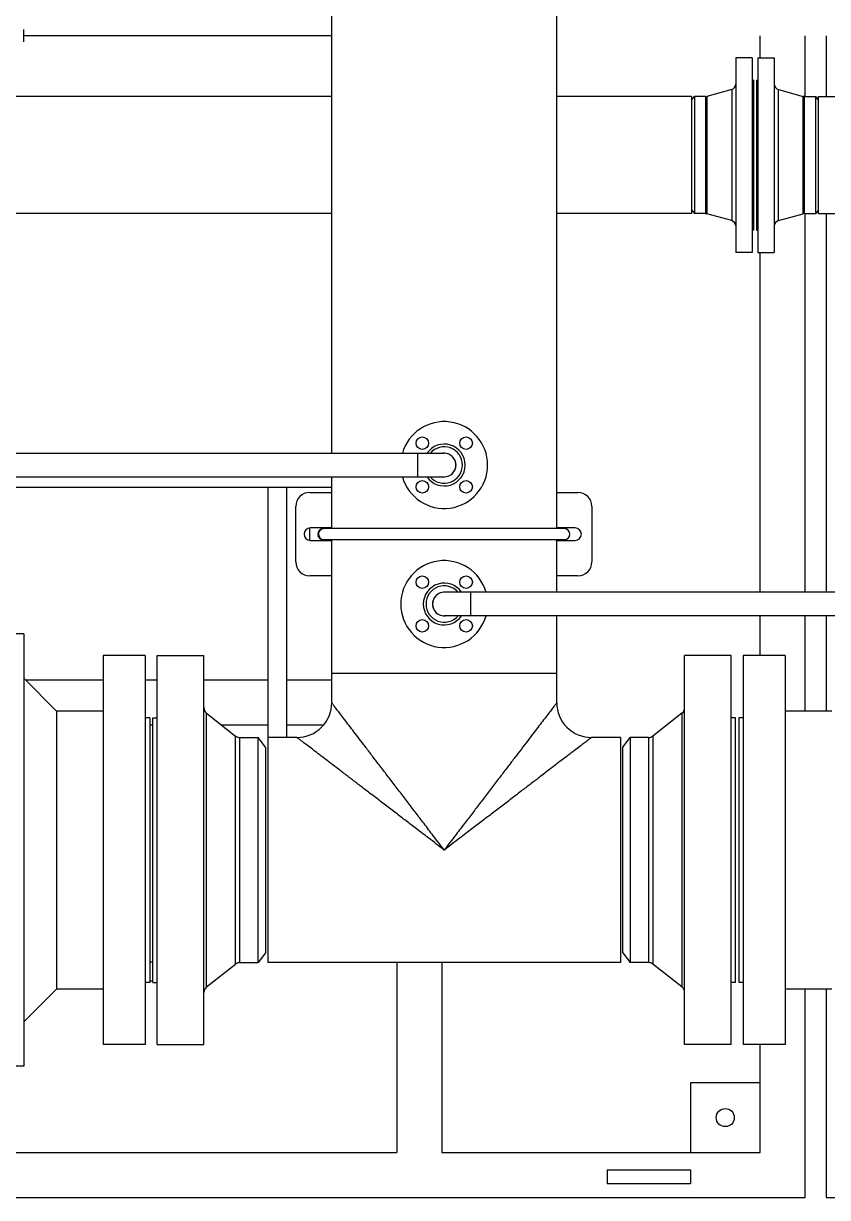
# Model space of a CAD drawing. Header units: millimetres. Extents: x 18255 to 228708, y -2217 to 146640.
# Drawn here: x 86464 to 87621, y 90208 to 91898 of the extents above; entities that cross this region are included whole.
import ezdxf

# ---------------------------------------------------------------- set-up
doc = ezdxf.new("R2010")
doc.units = ezdxf.units.MM
doc.layers.add('设备', color=8, linetype='Continuous')

msp = doc.modelspace()

# ---------------------------------------------------------------- linework, layer by layer
at = {"layer": '设备'}
for p, q in [((86907.4, 91279.2), (86907.4, 92215.3)), ((87231.3, 91170.8), (87231.3, 92215.3)), ((86463.7, 91889), (86463.7, 91871.5)), ((86907.4, 91879.8), (86463.7, 91879.8)), ((87523.9, 91848.3), (87523.9, 91879.8)), ((87588.9, 91792.5), (87588.9, 91879.8)), ((87618.9, 91879.8), (87618.9, 91792.5)), ((87488.9, 91848.3), (87488.9, 91568.3)), ((87512.8, 91848.3), (87488.9, 91848.3)), ((87512.8, 91848.3), (87512.8, 91568.3)), ((87520.5, 91848.3), (87520.5, 91568.3)), ((87520.5, 91848.3), (87544.4, 91848.3)), ((87544.4, 91848.3), (87544.4, 91568.3)), ((87514.4, 91816.3), (87512.8, 91816.3)), ((87514.4, 91816.3), (87514.4, 91600.3)), ((87518.9, 91816.3), (87518.9, 91600.3)), ((87518.9, 91816.3), (87520.5, 91816.3)), ((87483.1, 91802.7), (87447.5, 91792.8)), ((87483.1, 91802.7), (87483.1, 91614)), ((87550.3, 91614), (87550.3, 91802.7)), ((87550.3, 91802.7), (87585.9, 91792.8)), ((86907.4, 91792.5), (85396.1, 91792.5)), ((87425.4, 91792.5), (87231.3, 91792.5)), ((87425.4, 91792.5), (87425.4, 91624.2)), ((87425.4, 91787.3), (87429.4, 91792.5)), ((87429.4, 91792.5), (87429.4, 91624.2)), ((87445.3, 91792.5), (87429.4, 91792.5)), ((87445.3, 91792.5), (87447.5, 91792.8)), ((87445.3, 91792.5), (87445.3, 91624.2)), ((87447.5, 91792.8), (87447.5, 91623.9)), ((87585.9, 91623.9), (87585.9, 91792.8)), ((87588, 91792.5), (87585.9, 91792.8)), ((87588, 91624.2), (87588, 91792.5)), ((87588, 91792.5), (87604, 91792.5)), ((87607.9, 91787.3), (87604, 91792.5)), ((87604, 91624.2), (87604, 91792.5)), ((87607.9, 91624.2), (87607.9, 91792.5)), ((87607.9, 91792.5), (88377.6, 91792.5)), ((86907.4, 91624.2), (85396.1, 91624.2)), ((87425.4, 91624.2), (87231.3, 91624.2)), ((87425.4, 91629.3), (87429.4, 91624.2)), ((87445.3, 91624.2), (87429.4, 91624.2)), ((87445.3, 91624.2), (87447.5, 91623.9)), ((87483.1, 91614), (87447.5, 91623.9)), ((87550.3, 91614), (87585.9, 91623.9)), ((87588, 91624.2), (87585.9, 91623.9)), ((87588, 91624.2), (87604, 91624.2)), ((87588.9, 91079.2), (87588.9, 91624.2)), ((87588.9, 91556.8), (87588.9, 91624.2)), ((87607.9, 91629.3), (87604, 91624.2)), ((87607.9, 91624.2), (88377.6, 91624.2)), ((87618.9, 91624.2), (87618.9, 91556.8)), ((87618.9, 91624.2), (87618.9, 91079.2)), ((87514.4, 91600.3), (87512.8, 91600.3)), ((87518.9, 91600.3), (87520.5, 91600.3)), ((87512.8, 91568.3), (87488.9, 91568.3)), ((87520.5, 91568.3), (87544.4, 91568.3)), ((87523.9, 91079.2), (87523.9, 91568.3)), ((87523.9, 91556.8), (87523.9, 91568.3)), ((85744.7, 91279.2), (87069.3, 91279.2)), ((87031.3, 91245.5), (87031.3, 91279.2)), ((85744.7, 91245.5), (87069.3, 91245.5)), ((86907.4, 91170.8), (86907.4, 91245.5)), ((86907.4, 91229.8), (86418.1, 91229.8)), ((86815.4, 91229.8), (86815.4, 90870.3)), ((86842.4, 91229.8), (86842.4, 90870.3)), ((86875.7, 91222.8), (86907.4, 91222.8)), ((87231.3, 91222.8), (87261.7, 91222.8)), ((86855.7, 91122.8), (86855.7, 91202.8)), ((87281.7, 91202.8), (87281.7, 91122.8)), ((86875.4, 91171.8), (86875.4, 91153.8)), ((86907.4, 91171.8), (86876.7, 91171.8)), ((87242.3, 91170.8), (86895.4, 91170.8)), ((86902.4, 91171.8), (86902.4, 91170.8)), ((87257.7, 91171.8), (87231.3, 91171.8)), ((86876.7, 91153.8), (86907.4, 91153.8)), ((87242.3, 91154.8), (86895.4, 91154.8)), ((86902.4, 91154.8), (86902.4, 91153.8)), ((86907.4, 90962.3), (86907.4, 91154.8)), ((87231.3, 91079.2), (87231.3, 91154.8)), ((87231.3, 91153.8), (87257.7, 91153.8)), ((86907.4, 91102.8), (86875.7, 91102.8)), ((87261.7, 91102.8), (87231.3, 91102.8)), ((88404.4, 91079.2), (87069.3, 91079.2)), ((87107.3, 91079.2), (87107.3, 91045.5)), ((88404.4, 91045.5), (87069.3, 91045.5)), ((87231.3, 90962.3), (87231.3, 91045.5)), ((87523.9, 90988.3), (87523.9, 91045.5)), ((87588.9, 90908.3), (87588.9, 91045.5)), ((87618.9, 91045.5), (87618.9, 90908.3)), ((86464, 91019.3), (85988.8, 91019.3)), ((86464, 91019.3), (86464, 90397.3)), ((86578.4, 90988.3), (86578.4, 90428.3)), ((86639, 90988.3), (86578.4, 90988.3)), ((86639, 90988.3), (86639, 90428.3)), ((86656.3, 90428.3), (86656.3, 90988.3)), ((86656.3, 90988.3), (86723.3, 90988.3)), ((86723.3, 90428.3), (86723.3, 90988.3)), ((87415.3, 90428.3), (87415.3, 90988.3)), ((87482.3, 90988.3), (87415.3, 90988.3)), ((87482.3, 90428.3), (87482.3, 90988.3)), ((87499.6, 90988.3), (87499.6, 90428.3)), ((87560.2, 90988.3), (87499.6, 90988.3)), ((87560.2, 90988.3), (87560.2, 90428.3)), ((86511.4, 90908.3), (86464, 90955.7)), ((86907.4, 90920.3), (86907.4, 90962.3)), ((87231.3, 90962.3), (86907.4, 90962.3)), ((87231.3, 90962.3), (86907.4, 90962.3)), ((87231.3, 90920.3), (87231.3, 90962.3)), ((86466.4, 90953.3), (86578.4, 90953.3)), ((86639, 90953.3), (86656.3, 90953.3)), ((86723.3, 90953.3), (86815.4, 90953.3)), ((86842.4, 90953.3), (86902.4, 90953.3)), ((86902.4, 90953.3), (86907.4, 90953.3)), ((86511.4, 90908.3), (86511.4, 90508.3)), ((86578.4, 90908.3), (86511.4, 90908.3)), ((86727.1, 90905.3), (86769.1, 90872.4)), ((86727.1, 90511.3), (86727.1, 90905.3)), ((87411.5, 90905.3), (87369.5, 90872.4)), ((87411.5, 90905.3), (87411.5, 90511.3)), ((87627.2, 90908.3), (87560.2, 90908.3)), ((86645.4, 90898.8), (86639, 90898.8)), ((86645.4, 90898.8), (86645.4, 90517.8)), ((86645.4, 90888.3), (86649.9, 90888.3)), ((86649.9, 90517.8), (86649.9, 90898.8)), ((86649.9, 90898.8), (86656.3, 90898.8)), ((86748.8, 90888.3), (86815.4, 90888.3)), ((86842.4, 90888.3), (86895.8, 90888.3)), ((87488.7, 90898.8), (87482.3, 90898.8)), ((87488.7, 90517.8), (87488.7, 90898.8)), ((87493.2, 90898.8), (87493.2, 90517.8)), ((87499.6, 90898.8), (87493.2, 90898.8)), ((86769.1, 90544.3), (86769.1, 90872.4)), ((86775.3, 90546.4), (86775.3, 90870.3)), ((86775.3, 90870.3), (86801.6, 90870.3)), ((86812.3, 90856.3), (86801.6, 90870.3)), ((86801.6, 90546.4), (86801.6, 90870.3)), ((86815.3, 90870.3), (86815.3, 90546.4)), ((86857.4, 90870.3), (86815.3, 90870.3)), ((87323.3, 90870.3), (87281.3, 90870.3)), ((87323.3, 90870.3), (87323.3, 90546.4)), ((87326.3, 90856.3), (87337.1, 90870.3)), ((87337.1, 90870.3), (87337.1, 90546.4)), ((87363.4, 90870.3), (87337.1, 90870.3)), ((87363.4, 90870.3), (87363.4, 90546.4)), ((87369.5, 90872.4), (87369.5, 90544.3)), ((86812.3, 90856.3), (86812.3, 90560.4)), ((87326.3, 90560.4), (87326.3, 90856.3)), ((86812.3, 90560.4), (86801.6, 90546.4)), ((87326.3, 90560.4), (87337.1, 90546.4)), ((86649.9, 90546.8), (86645.4, 90546.8)), ((86727.1, 90511.3), (86769.1, 90544.3)), ((86775.3, 90546.4), (86801.6, 90546.4)), ((87323.3, 90546.4), (86815.3, 90546.4)), ((87001, 90546.4), (87001, 90273.3)), ((87066, 90546.4), (87066, 90273.3)), ((87363.4, 90546.4), (87337.1, 90546.4)), ((87411.5, 90511.3), (87369.5, 90544.3)), ((86645.4, 90517.8), (86639, 90517.8)), ((86649.9, 90519.8), (86645.4, 90519.8)), ((86649.9, 90517.8), (86656.3, 90517.8)), ((87488.7, 90517.8), (87482.3, 90517.8)), ((87499.6, 90517.8), (87493.2, 90517.8)), ((86511.4, 90508.3), (86464, 90461)), ((86578.4, 90508.3), (86511.4, 90508.3)), ((87627.2, 90508.3), (87560.2, 90508.3)), ((87588.9, 90208.3), (87588.9, 90508.3)), ((87618.9, 90508.3), (87618.9, 90208.3)), ((86639, 90428.3), (86578.4, 90428.3)), ((86656.3, 90428.3), (86723.3, 90428.3)), ((87482.3, 90428.3), (87415.3, 90428.3)), ((87560.2, 90428.3), (87499.6, 90428.3)), ((87523.9, 90273.3), (87523.9, 90428.3)), ((86464, 90397.3), (86206.4, 90397.3)), ((87423.9, 90373.3), (87423.9, 90273.3)), ((87523.9, 90373.3), (87423.9, 90373.3)), ((85364.6, 90273.3), (87001, 90273.3)), ((87066, 90273.3), (87523.9, 90273.3)), ((87303.9, 90248.3), (87303.9, 90228.3)), ((87303.9, 90248.3), (87423.9, 90248.3)), ((87423.9, 90248.3), (87423.9, 90228.3)), ((87303.9, 90228.3), (87423.9, 90228.3)), ((84588.9, 90208.3), (87588.9, 90208.3)), ((87618.9, 90208.3), (95626.6, 90208.3))]:
    msp.add_line(p, q, dxfattribs=at)
for centre, radius in [((87037.8, 91293.8), 9), ((87100.8, 91293.8), 9), ((87037.8, 91230.9), 9), ((87100.8, 91230.9), 9), ((87037.8, 91093.8), 9), ((87100.8, 91093.8), 9), ((87037.8, 91030.9), 9), ((87100.8, 91030.9), 9), ((87473.9, 90323.3), 13)]:
    msp.add_circle(centre, radius, dxfattribs=at)
for centre, radius, start, end in [((87480.9, 91810.4), 8, 285.5797, 0), ((87552.4, 91810.4), 8, 180, 254.4203), ((87480.9, 91606.3), 8, 0, 74.4203), ((87552.4, 91606.3), 8, 105.5797, 180), ((87069.3, 91262.3), 62.5, 195.6423, 164.3577), ((87069.3, 91262.3), 30.1, 214.1152, 145.8812), ((87069.3, 91262.3), 26.2, 219.9938, 140.0141), ((87069.3, 91262.3), 17, 265.5364, 94.4668), ((87069.3, 91262.3), 16.9, 270, 90), ((86875.7, 91202.8), 20, 90.0002, 180.0002), ((87261.7, 91202.8), 20, 359.9998, 89.9998), ((86876.7, 91162.8), 9, 90.0004, 269.9996), ((86895.4, 91162.8), 8, 90.0003, 269.9998), ((86896.3, 91162.8), 8, 90.0003, 263.7939), ((87242.3, 91162.8), 8, 270, 90), ((87257.7, 91162.8), 9, 270.0004, 89.9996), ((86896.3, 91162.8), 7.99, 263.7751, 269.9933), ((87069.3, 91062.3), 62.5, 15.6423, 344.3577), ((86875.7, 91122.8), 20, 179.9998, 269.9998), ((87261.7, 91122.8), 20, 270.0002, 0.0002), ((87069.3, 91062.3), 30.1, 34.1152, 325.8812), ((87069.3, 91062.3), 26.2, 39.9938, 320.0141), ((87069.3, 91062.3), 17, 85.5364, 274.4668), ((87069.3, 91062.3), 16.9, 90, 270), ((86733.3, 90913.2), 10, 180, 231.8845), ((86857.4, 90920.3), 50, 269.9999, 0.0001), ((87281.3, 90920.3), 50, 179.9999, 270.0001), ((87405.3, 90913.2), 10, 308.1155, 360), ((86775.3, 90880.3), 10, 231.8845, 270), ((87363.4, 90880.3), 10, 270, 308.1155), ((86775.3, 90536.4), 10, 90, 128.1155), ((87363.4, 90536.4), 10, 51.8845, 90), ((86733.3, 90503.5), 10, 128.1155, 180), ((87405.3, 90503.5), 10, 0, 51.8845)]:
    msp.add_arc(centre, radius, start, end, dxfattribs=at)
for points, start_tangent, end_tangent in [([(87069.3, 90708.3), (87051.9, 90731.1), (87038.6, 90748.5), (87027.4, 90763.1), (87016.5, 90777.5), (87004.7, 90792.9), (86992.9, 90808.4), (86981.8, 90822.9), (86972, 90835.6), (86962.5, 90848.1), (86953.2, 90860.3), (86944.8, 90871.3), (86937.6, 90880.7), (86930.8, 90889.6), (86924.3, 90898.1), (86918.6, 90905.6), (86914.3, 90911.2), (86910.7, 90915.9), (86908.2, 90919.1), (86907.4, 90920.3)], (-0.607092, 0.794632), (-0.607143, 0.794593)), ([(87231.3, 90920.3), (87230.4, 90919.1), (87227.9, 90915.9), (87224.3, 90911.1), (87219.9, 90905.4), (87214.1, 90897.8), (87207.4, 90889.1), (87200.6, 90880.1), (87193.3, 90870.7), (87185, 90859.7), (87175.8, 90847.7), (87166.3, 90835.3), (87156.6, 90822.6), (87145.7, 90808.3), (87134.1, 90793.1), (87122.5, 90777.9), (87111.3, 90763.3), (87099.8, 90748.3), (87086.4, 90730.7), (87069.3, 90708.3)], (-0.607146, -0.79459), (-0.607095, -0.79463)), ([(87069.3, 90708.3), (87046.6, 90725.7), (87029.2, 90739), (87014.5, 90750.2), (87000.1, 90761.2), (86984.8, 90772.9), (86969.3, 90784.8), (86954.7, 90795.9), (86942, 90805.6), (86929.6, 90815.1), (86917.4, 90824.4), (86906.3, 90832.9), (86896.9, 90840.1), (86888, 90846.8), (86879.5, 90853.4), (86872.1, 90859), (86866.4, 90863.4), (86861.8, 90866.9), (86858.5, 90869.4), (86857.4, 90870.3)], (-0.794632, 0.607092), (-0.794578, 0.607162)), ([(87281.3, 90870.3), (87280.1, 90869.4), (87276.8, 90866.9), (87272.1, 90863.3), (87266.3, 90858.9), (87258.8, 90853.1), (87250.1, 90846.5), (87241.1, 90839.6), (87231.6, 90832.4), (87220.7, 90824), (87208.6, 90814.8), (87196.3, 90805.3), (87183.5, 90795.6), (87169.3, 90784.7), (87154.1, 90773.1), (87138.9, 90761.5), (87124.3, 90750.3), (87109.3, 90738.9), (87091.7, 90725.4), (87069.3, 90708.3)], (-0.794584, -0.607154), (-0.79463, -0.607095))]:
    msp.add_spline(points, degree=3, dxfattribs=dict(at, start_tangent=start_tangent, end_tangent=end_tangent))

doc.saveas('drawing.dxf')
